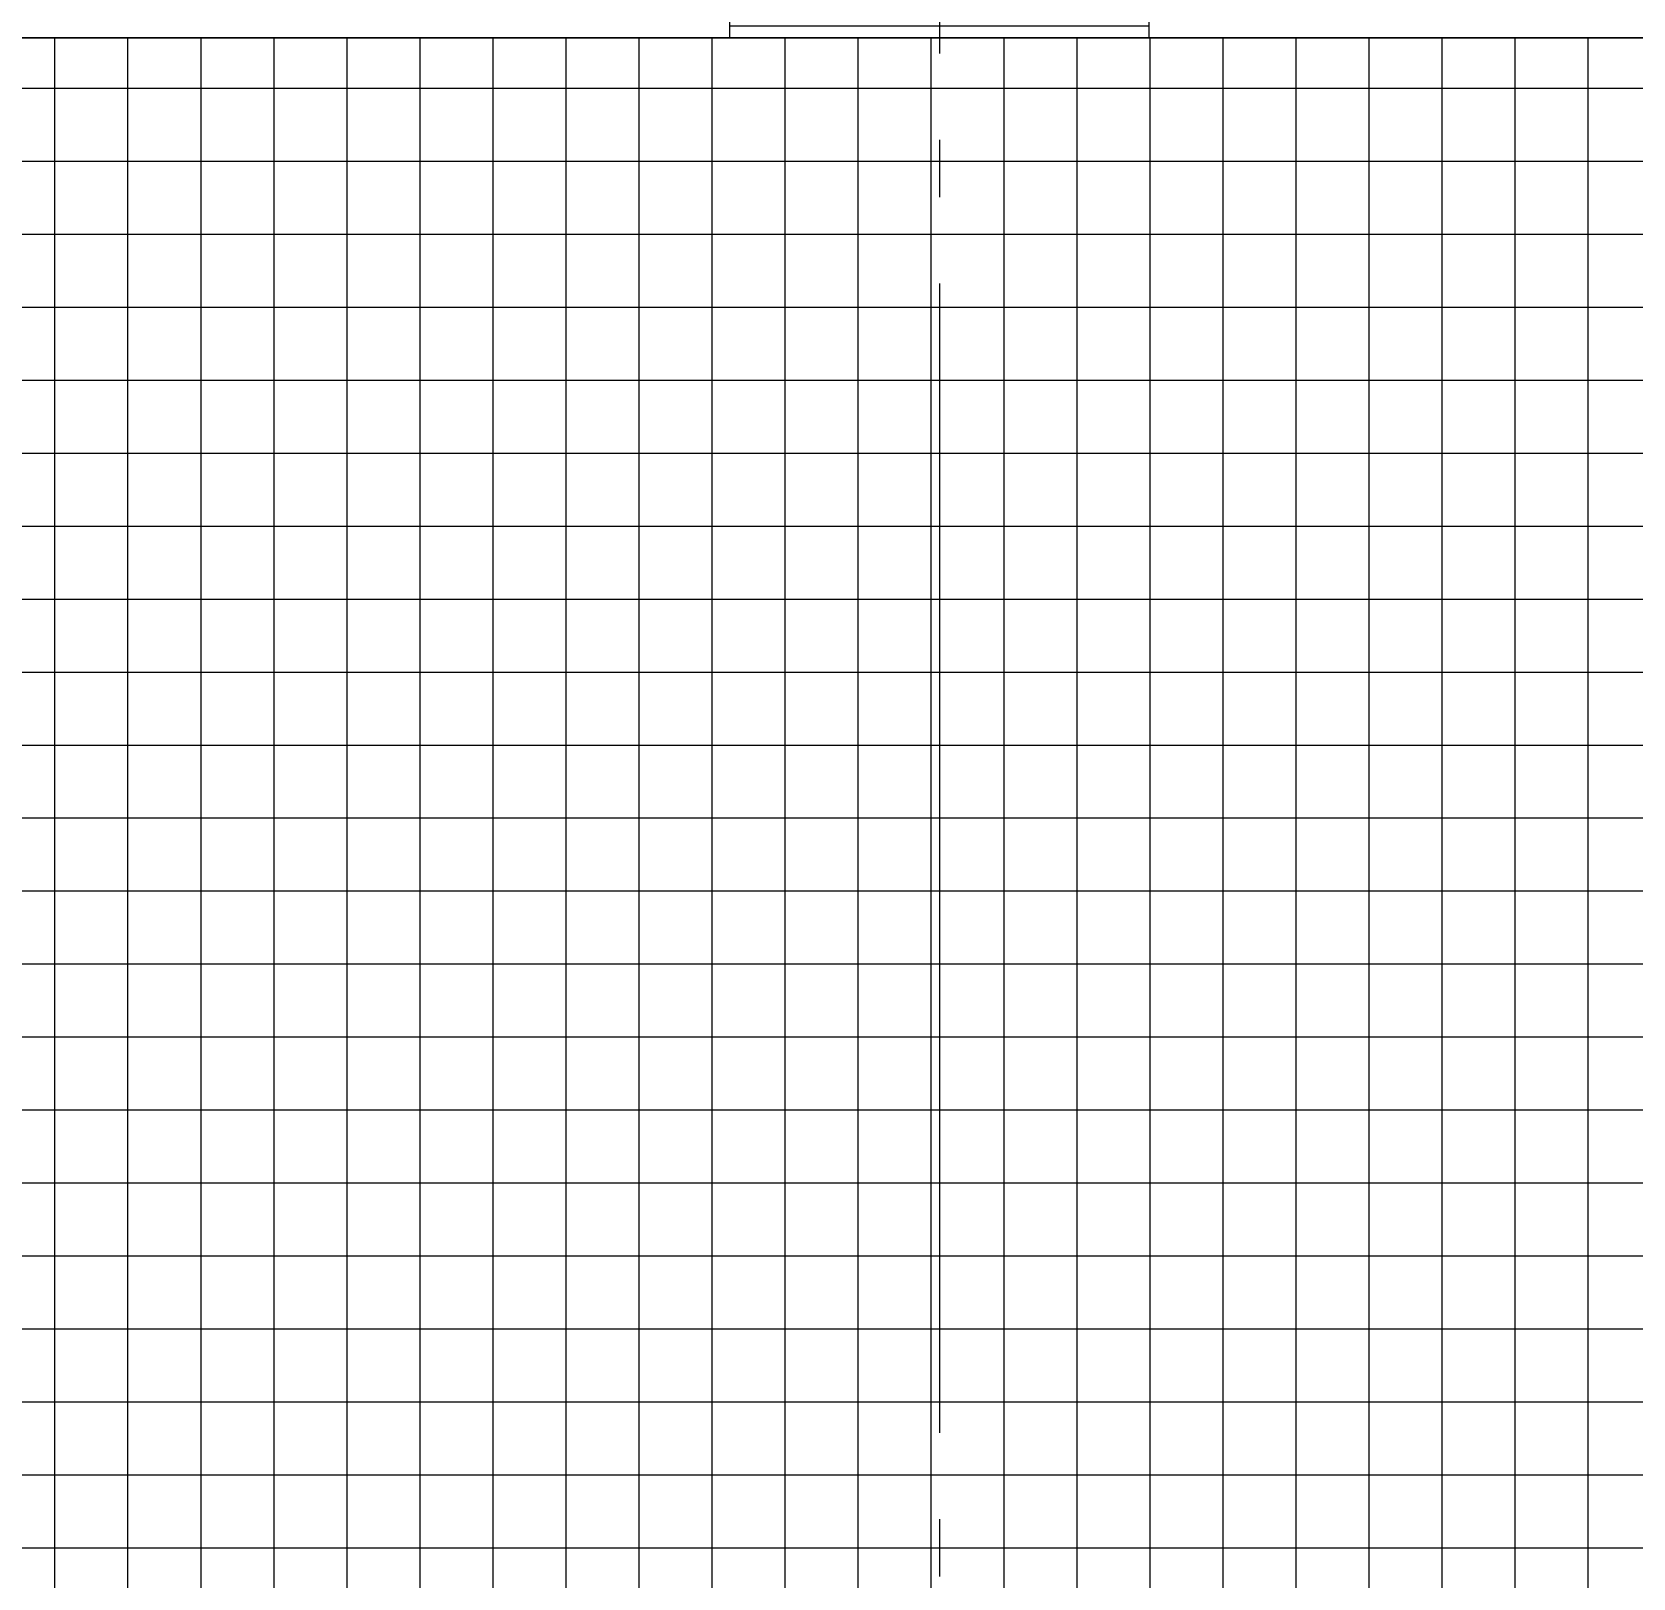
# Model space of a CAD drawing. Header units: millimetres. Extents: x -85420 to 1195317, y -69347 to 470418.
# Drawn here: x 470368 to 473153, y 51427 to 54116 of the extents above; entities that cross this region are included whole.
import ezdxf
from ezdxf import colors
from ezdxf.entities.mleader import LeaderData, LeaderLine
from ezdxf.math import Vec2, Vec3

# ---------------------------------------------------------------- set-up
doc = ezdxf.new("R2010")
doc.units = ezdxf.units.MM
for name, pattern in [('GOST2.303 6', [12, 8, -1.5, 1, -1.5]), ('ГОСТ 2.303 4', [7, 5, -2, 0]), ('ГОСТ 2.303 5', [24, 20, -1.5, 1, -1.5]), ('осевая', [50.8, 31.75, -6.35, 6.35, -6.35])]:
    doc.linetypes.add(name, pattern=pattern)
for name, color, linetype, lineweight in [('+АР_Осевые линии', 252, 'GOST2.303 6', 9), ('АР_Окна', 4, 'Continuous', 9), ('АР_Потолки_Штриховка', 252, 'Continuous', 0), ('АР_Сущ Несущая стена', 250, 'Continuous', 50), ('АР_штриховка несущих стен', 250, 'Continuous', 0), ('СПДС_+АР_Стены', 250, 'Continuous', 20)]:
    doc.layers.add(name, color=color, linetype=linetype, lineweight=lineweight)
doc.layers.add('ОСИ', color=7, linetype='осевая', lineweight=13, true_color=0x999999)
doc.layers.add('ПБ_граница', color=7, linetype='ГОСТ 2.303 4', lineweight=40, true_color=0xdb0000)
doc.styles.add('ГОСТ 2.304', font='CS_Gost2304.shx', dxfattribs={"oblique": 10})

# ---------------------------------------------------------------- blocks, each defined once
blk = doc.blocks.new('_DotSmall')
at = {"color": 0, "linetype": 'ByBlock', "const_width": 0.5}
blk.add_lwpolyline([(-0.0625, 0, 1), (0.0625, 0, 1)], format="xyb", close=True, dxfattribs=at)
blk = doc.blocks.new('НП 3033')
at = {"layer": 'АР_Окна', "ltscale": 100}
blk.add_lwpolyline([(365, 300), (365, 500), (365, 670), (2635, 670), (2635, 300)], dxfattribs=at)
at = {"layer": 'СПДС_+АР_Стены', "ltscale": 100}
for points in [[(0, 670), (0, 670), (365, 670), (365, 670)], [(3000, 670), (3000, 670), (2635, 670), (2635, 670)]]:
    blk.add_lwpolyline(points, dxfattribs=at)
blk = doc.blocks.new('A$C314F1C93')
at = {"layer": '+АР_Осевые линии', "linetype": 'ГОСТ 2.303 5', "lineweight": 0, "ltscale": 100}
blk.add_line((41540, 64752.7), (41540, -9752.2), dxfattribs=at)

msp = doc.modelspace()

# ---------------------------------------------------------------- hatches: boundary and pattern name
at = {"layer": 'АР_Потолки_Штриховка', "lineweight": 0, "ltscale": 50, "true_color": 0x636466}
h = msp.add_hatch(dxfattribs=at)
h.set_pattern_fill('ANSI37', color=251, scale=40, angle=45)
h.set_pattern_definition([(90, (0, 195242.82), (-127, 0), []), (180, (0, 195242.82), (-1e-14, -127), [])])
edge = h.paths.add_edge_path()
edge.add_line((475244.1, 54106.4), (456648.6, 54106.4))
edge.add_line((475244.1, 50106.4), (475244.1, 54106.4))
edge.add_line((456648.6, 50106.4), (475244.1, 50106.4))
edge.add_line((456648.6, 54106.4), (456648.6, 50106.4))

# ---------------------------------------------------------------- next in the draw order: block references
at = {"layer": 'ОСИ', "ltscale": 40}
msp.add_blockref('A$C314F1C93', (430406.4, 15326.4, 0), dxfattribs=at)

# ---------------------------------------------------------------- next in the draw order: linework, layer by layer
at = {"lineweight": 0, "elevation": 0}
msp.add_lwpolyline([(456396.4, 54106.4), (475496.3, 54106.4), (475496.3, 43541.9, -0.423061), (475196.3, 43241.9), (456696.4, 43241.9, -0.40151), (456396.4, 43541.9)], format="xyb", close=True, dxfattribs=at)
msp.add_lwpolyline([(475199.1, 43494.1), (456700.3, 43494.1, -0.384274), (456648.6, 43545.8), (456648.6, 54106.4), (475244.1, 54106.4), (475244.1, 43539.2, -0.437419), (475199.1, 43494.1)], format="xyb", dxfattribs=at)
at = {"layer": 'АР_штриховка несущих стен', "color": 251, "lineweight": 0, "ltscale": 50, "true_color": 0x636466}
msp.add_lwpolyline([(456648.6, 54106.4), (456648.6, 50106.4), (475244.1, 50106.4), (475244.1, 54106.4)], close=True, dxfattribs=at)
at = {"layer": 'СПДС_+АР_Стены', "ltscale": 100}
msp.add_lwpolyline([(472311.4, 54126.4), (471581.4, 54126.4), (471581.4, 54106.4), (472311.4, 54106.4), (472311.4, 54126.4)], close=True, dxfattribs=at)

# ---------------------------------------------------------------- next in the draw order: block references
at = {"layer": 'АР_Сущ Несущая стена', "rotation": 180}
for p in [(471946.4, 54776.4, 0), (474946.4, 54776.4, 0)]:
    msp.add_blockref('НП 3033', p, dxfattribs=at)

# ---------------------------------------------------------------- next in the draw order: leaders
at = {"layer": 'ПБ_граница', "linetype": 'ByBlock', "lineweight": 0, "ltscale": 70}
ml = msp.add_multileader_mtext('Standard', dxfattribs=at)
ml.set_content('Граница пожарной зоны ', color=256, style='ГОСТ 2.304')
ml.set_leader_properties(color=256, lineweight=-1)
ml.set_arrow_properties(name='DOTSMALL')
ml.build(insert=Vec2(0, 0))
ml.multileader.update_dxf_attribs({"text_left_attachment_type": 6, "text_right_attachment_type": 6, "dogleg_length": 173.1, "arrow_head_size": 250, "scale": 100})
ctx = ml.context
ctx.base_point, ctx.scale, ctx.char_height, ctx.arrow_head_size, ctx.landing_gap_size, ctx.plane_origin = Vec3(450273, 51533, 0), 100, 250, 250, 200, Vec3(406909.5, 65636.9, 0)
ctx.left_attachment, ctx.right_attachment = 6, 6
notes = []
notes.append((ctx, [(0, (1, 1, 0), (450099.9, 51533, 0), (1, 0), 173.1, [(3, [(448218.2, 55394.9, 0)], 0, [])])]))
ctx.mtext.insert, ctx.mtext.width, ctx.mtext.defined_height, ctx.mtext.line_spacing_factor, ctx.mtext.flow_direction = Vec3(450473, 51845.5, 0), 7160.099, 981, 0.768, 5
for ctx, leaders in notes:
    for number, flags, end, landing, length, lines in leaders:
        leader = LeaderData()
        leader.index, (leader.has_last_leader_line, leader.has_dogleg_vector, leader.attachment_direction) = number, flags
        leader.last_leader_point, leader.dogleg_vector, leader.dogleg_length = Vec3(end), Vec3(landing), length
        for number, points, colour, breaks in lines:
            line = LeaderLine()
            line.index, line.vertices, line.color, line.breaks = number, Vec3.list(points), colors.encode_raw_color(colour), breaks
            leader.lines.append(line)
        ctx.leaders.append(leader)

doc.saveas('drawing.dxf')
